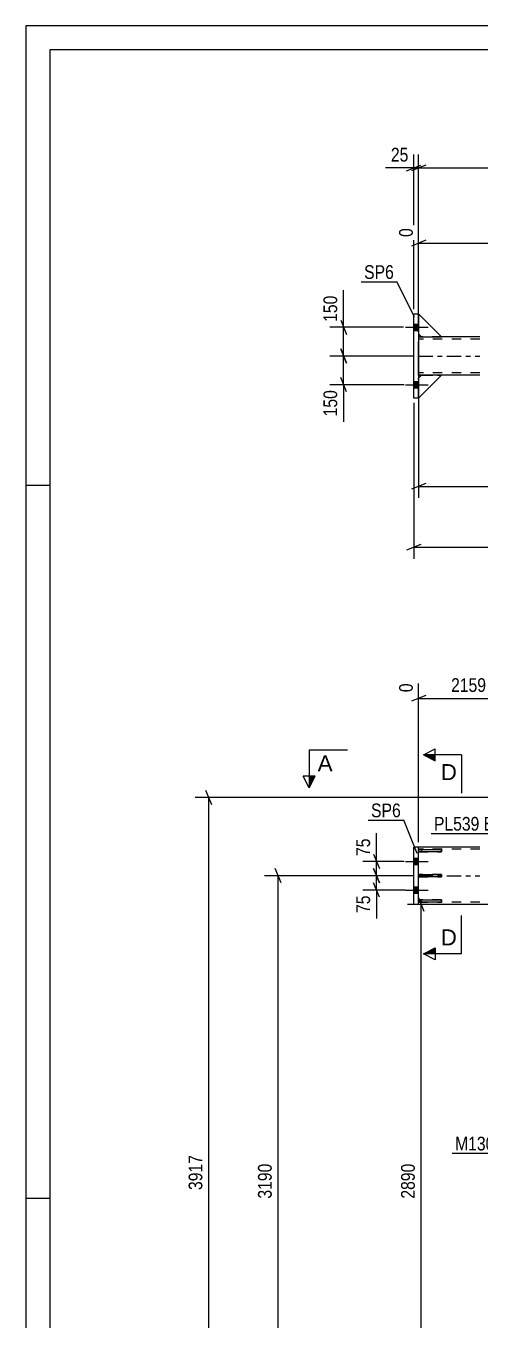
# Model space of a CAD drawing. Header units: millimetres. Extents: x -82 to 1107, y -663 to 178.
# Drawn here: x -82 to 12.9, y -92.8 to 177.5 of the extents above; entities that cross this region are included whole.
import ezdxf

# ---------------------------------------------------------------- set-up
doc = ezdxf.new("R2010")
doc.units = ezdxf.units.MM
doc.linetypes.add('DXK_LINE_DOT2', pattern=[3.9198, 1.9599, -1.9599])
doc.linetypes.add('DXK_LINE_DOT3', pattern=[5.9187, 2.979, -0.9799, 0.9799, -0.9799])
doc.styles.add('Arial', font='ARIAL.TTF', dxfattribs={"height": 0.2})
doc.styles.add('Arial Narrow', font='ARIALN.TTF', dxfattribs={"height": 0.2})

# ---------------------------------------------------------------- blocks, each defined once
blk = doc.blocks.new('Unknown-348431369-1163')
at = {"color": 5, "linetype": 'Continuous'}
for p, q in [((1107.01, 177.55), (-81.99, 177.55)), ((-81.99, 177.55), (-81.99, -663.45)), ((1102.01, 172.55), (-76.99, 172.55)), ((-76.99, 172.55), (-76.99, -658.45)), ((-76.99, 81.55), (-81.99, 81.55)), ((-76.99, -67.45), (-81.99, -67.45))]:
    blk.add_line(p, q, dxfattribs=at)
blk = doc.blocks.new('Part-348431369-1605 - 1390')
at = {"color": 7, "linetype": 'DXK_LINE_DOT2'}
for p, q in [((4.8, 5.5), (0, 5.5)), ((0, 5.5), (0, 5.02)), ((0.6, 5.5), (0.6, 5.02)), ((4.8, 5.02), (4.8, 5.5)), ((0, 5.02), (4.8, 5.02))]:
    blk.add_line(p, q, dxfattribs=at)
blk = doc.blocks.new('Bolt-348431369-1464 - 1390')
at = {"linetype": 'Continuous'}
for points in [[(-1, 3.66), (-1, 2.34), (0, 2.34), (0, 3.66)], [(-1, 3.66), (-1, 2.34), (0, 2.34), (0, 3.66)], [(-1, -2.34), (-1, -3.66), (0, -3.66), (0, -2.34)], [(-1, -2.34), (-1, -3.66), (0, -3.66), (0, -2.34)]]:
    blk.add_hatch(color=1, dxfattribs=at).paths.add_polyline_path(points)
at = {"color": 1, "linetype": 'Continuous'}
for p, q in [((-2.76, 3), (2, 3)), ((-2.76, 3), (2, 3)), ((-1, 3.66), (0, 3.66)), ((-1, 3.66), (0, 3.66)), ((-1, 2.34), (0, 2.34)), ((-1, 2.34), (0, 2.34)), ((-1, -2.34), (0, -2.34)), ((-1, -2.34), (0, -2.34)), ((-2.76, -3), (2, -3)), ((-2.76, -3), (2, -3)), ((-1, -3.66), (0, -3.66)), ((-1, -3.66), (0, -3.66))]:
    blk.add_line(p, q, dxfattribs=at)
blk = doc.blocks.new('Part-348431369-1482 - 1390')
at = {"color": 2, "linetype": 'Continuous'}
for p, q in [((12.8, 6), (0, 6)), ((12.8, -6), (0, -6))]:
    blk.add_line(p, q, dxfattribs=at)
at = {"color": 7, "linetype": 'DXK_LINE_DOT2'}
for p, q in [((0, -6), (0, 6)), ((12.8, 5.52), (0, 5.52)), ((12.8, -5.52), (0, -5.52))]:
    blk.add_line(p, q, dxfattribs=at)
at = {"color": 7, "linetype": 'DXK_LINE_DOT3'}
blk.add_line((0, 0), (12.8, 0), dxfattribs=at)
blk = doc.blocks.new('Part-348431369-1601 - 1390')
at = {"color": 2, "linetype": 'Continuous'}
for p, q in [((0, -0.24), (0, 0.24)), ((0, 0.24), (4.8, 0.24)), ((4.8, 0.24), (4.8, -0.24)), ((4.8, -0.24), (0, -0.24))]:
    blk.add_line(p, q, dxfattribs=at)
at = {"color": 7, "linetype": 'DXK_LINE_DOT2'}
blk.add_line((0.6, -0.24), (0.6, 0.24), dxfattribs=at)
blk = doc.blocks.new('Part-348431369-1602 - 1390')
at = {"color": 2, "linetype": 'Continuous'}
for p, q in [((0, 5.5), (4.8, 5.5)), ((0, 5.5), (0, 5.02)), ((4.8, 5.5), (4.8, 5.02)), ((4.8, 5.02), (0, 5.02))]:
    blk.add_line(p, q, dxfattribs=at)
at = {"color": 7, "linetype": 'DXK_LINE_DOT2'}
blk.add_line((0.6, 5.02), (0.6, 5.5), dxfattribs=at)
blk = doc.blocks.new('Part-348431369-1603 - 1390')
at = {"color": 2, "linetype": 'Continuous'}
for p, q in [((0, -5.5), (0, -5.02)), ((0, -5.02), (4.8, -5.02)), ((4.8, -5.02), (4.8, -5.5)), ((4.8, -5.5), (0, -5.5))]:
    blk.add_line(p, q, dxfattribs=at)
at = {"color": 7, "linetype": 'DXK_LINE_DOT2'}
blk.add_line((0.6, -5.5), (0.6, -5.02), dxfattribs=at)
blk = doc.blocks.new('Part-348431369-1604 - 1390')
at = {"color": 7, "linetype": 'DXK_LINE_DOT2'}
for p, q in [((4.8, 0.24), (0, 0.24)), ((0, 0.24), (0, -0.24)), ((0.6, -0.24), (0.6, 0.24)), ((4.8, -0.24), (4.8, 0.24)), ((0, -0.24), (4.8, -0.24))]:
    blk.add_line(p, q, dxfattribs=at)
blk = doc.blocks.new('Part-348431369-1606 - 1390')
at = {"color": 7, "linetype": 'DXK_LINE_DOT2'}
for p, q in [((4.8, -5.02), (0, -5.02)), ((0, -5.02), (0, -5.5)), ((0.6, -5.5), (0.6, -5.02)), ((4.8, -5.5), (4.8, -5.02)), ((0, -5.5), (4.8, -5.5))]:
    blk.add_line(p, q, dxfattribs=at)
blk = doc.blocks.new('Part-348431369-1642 - 1390')
at = {"color": 2, "linetype": 'Continuous'}
for p, q in [((-1, -6), (-1, 6)), ((0, 6), (-1, 6)), ((0, -6), (0, 6)), ((0, -6), (-1, -6))]:
    blk.add_line(p, q, dxfattribs=at)
blk = doc.blocks.new('Part-348431369-3672 - 3591')
at = {"color": 2, "linetype": 'Continuous'}
for p, q in [((4.8, 112.58), (0, 117.38)), ((0, 113.18), (0.6, 112.58)), ((0.6, 112.58), (4.8, 112.58))]:
    blk.add_line(p, q, dxfattribs=at)
at = {"color": 7, "linetype": 'DXK_LINE_DOT2'}
blk.add_line((0, 117.38), (0, 113.18), dxfattribs=at)
at = {"color": 7, "linetype": 'DXK_LINE_DOT3'}
for p, q in [((4.8, 112.58), (0, 117.38)), ((0, 112.58), (4.8, 112.58))]:
    blk.add_line(p, q, dxfattribs=at)
blk = doc.blocks.new('Part-348431369-3743 - 3591')
at = {"color": 2, "linetype": 'Continuous'}
for p, q in [((-1, 117.38), (0, 117.38)), ((-1, 99.78), (-1, 117.38)), ((0, 117.38), (0, 99.78)), ((0, 99.78), (-1, 99.78))]:
    blk.add_line(p, q, dxfattribs=at)
at = {"color": 7, "linetype": 'DXK_LINE_DOT3'}
blk.add_line((-0.5, 108.58), (-0.5, 108.58), dxfattribs=at)
blk = doc.blocks.new('Part-348431369-3660 - 3591')
at = {"color": 7, "linetype": 'DXK_LINE_DOT2'}
for p, q in [((0, 103.98), (0.6, 104.58)), ((4.8, 104.58), (0, 99.78)), ((0, 99.78), (0, 103.98)), ((0.6, 104.58), (4.8, 104.58))]:
    blk.add_line(p, q, dxfattribs=at)
at = {"color": 7, "linetype": 'DXK_LINE_DOT3'}
for p, q in [((0, 104.58), (4.8, 104.58)), ((4.8, 104.58), (0, 99.78))]:
    blk.add_line(p, q, dxfattribs=at)
blk = doc.blocks.new('Part-348431369-3663 - 3591')
at = {"color": 2, "linetype": 'Continuous'}
for p, q in [((0, 103.98), (0.6, 104.58)), ((4.8, 104.58), (0, 99.78)), ((4.8, 104.58), (0.6, 104.58))]:
    blk.add_line(p, q, dxfattribs=at)
at = {"color": 7, "linetype": 'DXK_LINE_DOT3'}
for p, q in [((0, 104.58), (4.8, 104.58)), ((4.8, 104.58), (0, 99.78))]:
    blk.add_line(p, q, dxfattribs=at)
at = {"color": 7, "linetype": 'DXK_LINE_DOT2'}
blk.add_line((0, 99.78), (0, 103.98), dxfattribs=at)
blk = doc.blocks.new('Part-348431369-3666 - 3591')
at = {"color": 7, "linetype": 'DXK_LINE_DOT2'}
for p, q in [((0, 103.98), (0.6, 104.58)), ((4.8, 104.58), (0, 99.78)), ((0, 99.78), (0, 103.98)), ((0.6, 104.58), (4.8, 104.58))]:
    blk.add_line(p, q, dxfattribs=at)
at = {"color": 7, "linetype": 'DXK_LINE_DOT3'}
for p, q in [((0, 104.58), (4.8, 104.58)), ((4.8, 104.58), (0, 99.78))]:
    blk.add_line(p, q, dxfattribs=at)
blk = doc.blocks.new('Part-348431369-3669 - 3591')
at = {"color": 7, "linetype": 'DXK_LINE_DOT2'}
for p, q in [((4.8, 112.58), (0, 117.38)), ((0, 117.38), (0, 113.18)), ((0, 113.18), (0.6, 112.58)), ((0.6, 112.58), (4.8, 112.58))]:
    blk.add_line(p, q, dxfattribs=at)
at = {"color": 7, "linetype": 'DXK_LINE_DOT3'}
for p, q in [((4.8, 112.58), (0, 117.38)), ((0, 112.58), (4.8, 112.58))]:
    blk.add_line(p, q, dxfattribs=at)
blk = doc.blocks.new('Part-348431369-3675 - 3591')
at = {"color": 7, "linetype": 'DXK_LINE_DOT2'}
for p, q in [((4.8, 112.58), (0, 117.38)), ((0, 117.38), (0, 113.18)), ((0, 113.18), (0.6, 112.58)), ((0.6, 112.58), (4.8, 112.58))]:
    blk.add_line(p, q, dxfattribs=at)
at = {"color": 7, "linetype": 'DXK_LINE_DOT3'}
for p, q in [((4.8, 112.58), (0, 117.38)), ((0, 112.58), (4.8, 112.58))]:
    blk.add_line(p, q, dxfattribs=at)
blk = doc.blocks.new('Bolt-348431369-3714 - 3591')
at = {"linetype": 'Continuous'}
for points in [[(0, 113.92), (0, 115.24), (-1, 115.24), (-1, 113.92)], [(0, 113.92), (0, 115.24), (-1, 115.24), (-1, 113.92)], [(0, 101.92), (0, 103.24), (-1, 103.24), (-1, 101.92)], [(0, 101.92), (0, 103.24), (-1, 103.24), (-1, 101.92)]]:
    blk.add_hatch(color=1, dxfattribs=at).paths.add_polyline_path(points)
at = {"color": 1, "linetype": 'Continuous'}
for p, q in [((-2.76, 114.58), (2, 114.58)), ((-2.76, 114.58), (2, 114.58)), ((-1, 115.24), (0, 115.24)), ((-1, 115.24), (0, 115.24)), ((-1, 113.92), (0, 113.92)), ((-1, 113.92), (0, 113.92)), ((-1, 103.24), (0, 103.24)), ((-1, 103.24), (0, 103.24)), ((-2.76, 102.58), (2, 102.58)), ((-2.76, 102.58), (2, 102.58)), ((-1, 101.92), (0, 101.92)), ((-1, 101.92), (0, 101.92))]:
    blk.add_line(p, q, dxfattribs=at)
blk = doc.blocks.new('Part-348431369-3805 - 3591')
at = {"color": 2, "linetype": 'Continuous'}
for p, q in [((0.6, 112.58), (0, 112.58)), ((0, 105.54), (0, 111.62)), ((12.8, 112.58), (4.8, 112.58)), ((0.6, 104.58), (0, 104.58)), ((12.8, 104.58), (4.8, 104.58))]:
    blk.add_line(p, q, dxfattribs=at)
at = {"color": 7, "linetype": 'DXK_LINE_DOT2'}
for p, q in [((0, 112.58), (0, 111.62)), ((0, 112.58), (0, 112.3)), ((12.8, 112.1), (0, 112.1)), ((4.8, 112.58), (0.6, 112.58)), ((0, 104.58), (0, 105.54)), ((12.8, 105.06), (0, 105.06)), ((4.8, 104.58), (0.6, 104.58))]:
    blk.add_line(p, q, dxfattribs=at)
at = {"color": 7, "linetype": 'DXK_LINE_DOT3'}
blk.add_line((0, 108.58), (12.8, 108.58), dxfattribs=at)
blk = doc.blocks.new('StraightDimension-348431369-16307 - 1390')
at = {"color": 7, "linetype": 'Continuous'}
for p, q in [((1.16, -7.5), (-0.04, -4.5)), ((19.9, -6), (-2.29, -6)), ((0.56, -121.6), (0.56, -6)), ((19.9, -121.6), (-2.29, -121.6)), ((-0.04, -120.1), (1.16, -123.1))]:
    blk.add_line(p, q, dxfattribs=at)
at = {"color": 0}
blk.add_wipeout([(-0.19, -59.54), (-4.39, -59.54), (-4.39, -68.06), (-0.19, -68.06)], dxfattribs=at)
at = {"color": 3, "style": 'Arial Narrow'}
blk.add_text('2890', height=2.863, rotation=90.0002, dxfattribs=at).set_placement((-0.79, -67.46))
blk = doc.blocks.new('StraightDimension-348431369-17417 - 1390')
at = {"color": 7, "linetype": 'Continuous'}
for p, q in [((-9.38, 1.5), (-8.18, -1.5)), ((-1, 0), (-11.63, 0)), ((-8.18, -4.5), (-9.38, -1.5)), ((-8.78, -3), (-8.78, 0)), ((-2.79, -3), (-11.63, -3))]:
    blk.add_line(p, q, dxfattribs=at)
at = {"color": 0}
blk.add_wipeout([(-9.53, -3.53), (-13.73, -3.53), (-13.73, -8.38), (-9.53, -8.38)], dxfattribs=at)
at = {"color": 7, "linetype": 'Continuous'}
blk.add_line((-8.78, -3), (-8.78, -8.91), dxfattribs=at)
blk.add_line((-8.78, -3), (-8.78, -8.91), dxfattribs=at)
at = {"color": 3, "style": 'Arial Narrow'}
blk.add_text('75', height=2.863, rotation=90.0002, dxfattribs=at).set_placement((-10.13, -7.78))
blk = doc.blocks.new('StraightDimension-348431369-17416 - 1390')
at = {"color": 7, "linetype": 'Continuous'}
for p, q in [((-3.01, 3), (-11.63, 3)), ((-9.38, 4.5), (-8.18, 1.5)), ((-8.78, 0), (-8.78, 3)), ((-8.18, -1.5), (-9.38, 1.5)), ((-1, 0), (-11.63, 0))]:
    blk.add_line(p, q, dxfattribs=at)
at = {"color": 0}
blk.add_wipeout([(-9.53, 8.38), (-13.73, 8.38), (-13.73, 3.52), (-9.53, 3.52)], dxfattribs=at)
at = {"color": 7, "linetype": 'Continuous'}
blk.add_line((-8.78, 3), (-8.78, 8.91), dxfattribs=at)
blk.add_line((-8.78, 3), (-8.78, 8.91), dxfattribs=at)
at = {"color": 3, "style": 'Arial Narrow'}
blk.add_text('75', height=2.863, rotation=90.0002, dxfattribs=at).set_placement((-10.13, 4.12))
blk = doc.blocks.new('StraightDimension-348431369-3365 - 1390')
at = {"color": 7, "linetype": 'Continuous'}
for p, q in [((-2, 0), (-32.17, 0)), ((-28.72, -1.5), (-29.92, 1.5)), ((-29.32, -127.6), (-29.32, 0)), ((-29.92, -126.1), (-28.72, -129.1)), ((-2, -127.6), (-32.17, -127.6))]:
    blk.add_line(p, q, dxfattribs=at)
at = {"color": 0}
blk.add_wipeout([(-30.07, -59.54), (-34.27, -59.54), (-34.27, -68.06), (-30.07, -68.06)], dxfattribs=at)
at = {"color": 3, "style": 'Arial Narrow'}
blk.add_text('3190', height=2.863, rotation=90.0002, dxfattribs=at).set_placement((-30.67, -67.46))
blk = doc.blocks.new('StraightDimension-348431369-15285 - 1390')
at = {"color": 7, "linetype": 'Continuous'}
for p, q in [((20.9, -5), (20.9, 50.16)), ((0, 7), (0, 40.17)), ((1.5, 37.65), (-1.5, 36.45)), ((0, 37.05), (20.9, 37.05)), ((19.4, 36.45), (22.4, 37.65))]:
    blk.add_line(p, q, dxfattribs=at)
at = {"color": 0, "linetype": 'Continuous'}
for points in [[(20.3, 50.76), (16.1, 50.76), (16.1, 42.25), (20.3, 42.25)], [(-0.6, 40.77), (-4.8, 40.77), (-4.8, 37.75), (-0.6, 37.75)]]:
    blk.add_wipeout(points, dxfattribs=at)
at = {"color": 0}
blk.add_wipeout([(14.71, 37.8), (14.71, 42), (6.19, 42), (6.19, 37.8)], dxfattribs=at)
at = {"color": 3, "linetype": 'Continuous', "style": 'Arial Narrow'}
for s, height, p in [('2159', 2.863, (19.7, 42.85)), ('0', 2.86, (-1.2, 38.35))]:
    blk.add_text(s, height=height, rotation=90.0002, dxfattribs=at).set_placement(p)
at = {"color": 3, "style": 'Arial Narrow'}
blk.add_text('2159', height=2.863, dxfattribs=at).set_placement((6.79, 38.4))
blk = doc.blocks.new('StraightDimension-348431369-17331 - 1390')
at = {"color": 7, "linetype": 'Continuous'}
for p, q in [((141.03, 16.33), (-46.65, 16.33)), ((-43.2, 14.83), (-44.4, 17.83)), ((-43.8, -140.34), (-43.8, 16.33)), ((138.98, -140.34), (-46.65, -140.34)), ((-44.4, -138.84), (-43.2, -141.84))]:
    blk.add_line(p, q, dxfattribs=at)
at = {"color": 0}
blk.add_wipeout([(-44.55, -57.75), (-48.75, -57.75), (-48.75, -66.26), (-44.55, -66.26)], dxfattribs=at)
at = {"color": 3, "style": 'Arial Narrow'}
blk.add_text('3917', height=2.863, rotation=90.0002, dxfattribs=at).set_placement((-45.15, -65.66))
blk = doc.blocks.new('StraightDimension-348431369-10661 - 3591')
at = {"color": 7, "linetype": 'Continuous'}
for p, q in [((-1, 118.38), (-1, 150.71)), ((0, 118.38), (0, 150.71)), ((-2.5, 147.26), (0.5, 148.46)), ((1.5, 148.46), (-1.5, 147.26)), ((-1, 147.86), (0, 147.86))]:
    blk.add_line(p, q, dxfattribs=at)
at = {"color": 0}
blk.add_wipeout([(-1.53, 148.61), (-1.53, 152.81), (-6.38, 152.81), (-6.38, 148.61)], dxfattribs=at)
at = {"color": 7, "linetype": 'Continuous'}
blk.add_line((-1, 147.86), (-6.91, 147.86), dxfattribs=at)
blk.add_line((-1, 147.86), (-6.91, 147.86), dxfattribs=at)
at = {"color": 3, "style": 'Arial Narrow'}
blk.add_text('25', height=2.863, dxfattribs=at).set_placement((-5.78, 149.21))
blk = doc.blocks.new('StraightDimension-348431369-3853 - 3591')
at = {"color": 7, "linetype": 'Continuous'}
for p, q in [((0, 103.58), (0, 78.94)), ((141.55, 99.21), (141.55, 78.94)), ((1.5, 81.94), (-1.5, 80.74)), ((0, 81.34), (141.55, 81.34)), ((140.05, 80.74), (143.05, 81.94))]:
    blk.add_line(p, q, dxfattribs=at)
at = {"color": 0}
blk.add_wipeout([(75.03, 82.09), (75.03, 86.29), (66.52, 86.29), (66.52, 82.09)], dxfattribs=at)
at = {"color": 3, "style": 'Arial Narrow'}
blk.add_text('5175', height=2.863, dxfattribs=at).set_placement((67.12, 82.69))
blk = doc.blocks.new('StraightDimension-348431369-10660 - 3591')
at = {"color": 7, "linetype": 'Continuous'}
for p, q in [((0, 118.38), (0, 150.71)), ((1.5, 148.46), (-1.5, 147.26)), ((0, 147.86), (1004.44, 147.86))]:
    blk.add_line(p, q, dxfattribs=at)
blk = doc.blocks.new('StraightDimension-348431369-3939 - 3591')
at = {"color": 7, "linetype": 'Continuous'}
for p, q in [((141.55, 124.48), (141.55, 140.76)), ((0, 113.58), (0, 135.28)), ((1.5, 132.75), (-1.5, 131.55)), ((140.05, 131.55), (143.05, 132.75)), ((0, 132.15), (141.55, 132.15))]:
    blk.add_line(p, q, dxfattribs=at)
at = {"color": 0, "linetype": 'Continuous'}
for points in [[(140.95, 141.36), (136.75, 141.36), (136.75, 132.85), (140.95, 132.85)], [(-0.6, 135.88), (-4.8, 135.88), (-4.8, 132.85), (-0.6, 132.85)]]:
    blk.add_wipeout(points, dxfattribs=at)
at = {"color": 0}
blk.add_wipeout([(75.03, 132.9), (75.03, 137.1), (66.52, 137.1), (66.52, 132.9)], dxfattribs=at)
at = {"color": 3, "linetype": 'Continuous', "style": 'Arial Narrow'}
for s, height, p in [('5175', 2.863, (140.35, 133.45)), ('0', 2.86, (-1.2, 133.45))]:
    blk.add_text(s, height=height, rotation=90.0002, dxfattribs=at).set_placement(p)
at = {"color": 3, "style": 'Arial Narrow'}
blk.add_text('5175', height=2.863, dxfattribs=at).set_placement((67.12, 133.5))
blk = doc.blocks.new('StraightDimension-348431369-4084 - 3591')
at = {"color": 7, "linetype": 'Continuous'}
for p, q in [((-1, 98.78), (-1, 66.23)), ((0.5, 69.23), (-2.5, 68.03)), ((-1, 68.63), (1005.44, 68.63))]:
    blk.add_line(p, q, dxfattribs=at)
blk = doc.blocks.new('StraightDimension-348431369-16259 - 3591')
at = {"color": 7, "linetype": 'Continuous'}
for p, q in [((-3.12, 114.58), (-18.5, 114.58)), ((-16.25, 116.08), (-15.05, 113.08)), ((-15.65, 108.58), (-15.65, 114.58)), ((-1, 108.58), (-18.5, 108.58)), ((-15.05, 107.08), (-16.25, 110.08))]:
    blk.add_line(p, q, dxfattribs=at)
at = {"color": 0}
blk.add_wipeout([(-16.4, 121.79), (-20.6, 121.79), (-20.6, 115.11), (-16.4, 115.11)], dxfattribs=at)
at = {"color": 7, "linetype": 'Continuous'}
blk.add_line((-15.65, 114.58), (-15.65, 122.32), dxfattribs=at)
blk.add_line((-15.65, 114.58), (-15.65, 122.32), dxfattribs=at)
at = {"color": 3, "style": 'Arial Narrow'}
blk.add_text('150', height=2.863, rotation=90.0002, dxfattribs=at).set_placement((-17, 115.71))
blk = doc.blocks.new('StraightDimension-348431369-16260 - 3591')
at = {"color": 7, "linetype": 'Continuous'}
for p, q in [((-1, 108.58), (-18.5, 108.58)), ((-16.25, 110.08), (-15.05, 107.08)), ((-15.65, 102.58), (-15.65, 108.58)), ((-15.05, 101.08), (-16.25, 104.08)), ((-2.98, 102.58), (-18.5, 102.58))]:
    blk.add_line(p, q, dxfattribs=at)
at = {"color": 0}
blk.add_wipeout([(-16.4, 102.06), (-20.6, 102.06), (-20.6, 95.37), (-16.4, 95.37)], dxfattribs=at)
at = {"color": 7, "linetype": 'Continuous'}
blk.add_line((-15.65, 102.58), (-15.65, 94.85), dxfattribs=at)
blk.add_line((-15.65, 102.58), (-15.65, 94.85), dxfattribs=at)
at = {"color": 3, "style": 'Arial Narrow'}
blk.add_text('150', height=2.863, rotation=90.0002, dxfattribs=at).set_placement((-17, 95.97))
blk = doc.blocks.new('MarkSet-348431369-3573 - 1390')
at = {"color": 0}
blk.add_wipeout([(12.71, 9.42), (12.71, 12.42), (3.21, 12.42), (3.21, 9.42)], dxfattribs=at)
blk.add_wipeout([(12.71, 9.42), (12.71, 12.42), (3.21, 12.42), (3.21, 9.42)], dxfattribs=at)
blk.add_wipeout([(17.99, 9.42), (17.99, 12.42), (13.61, 12.42), (13.61, 9.42)], dxfattribs=at)
blk.add_wipeout([(17.99, 9.42), (17.99, 12.42), (13.61, 12.42), (13.61, 9.42)], dxfattribs=at)
at = {"color": 30, "linetype": 'Continuous'}
for p in [(2.61, 8.82), (20.96, -6.61)]:
    blk.add_line(p, (18.59, 8.82), dxfattribs=at)
at = {"color": 3, "style": 'Arial Narrow'}
for s, p in [('PL539', (3.21, 9.42)), ('BS', (13.61, 9.42))]:
    blk.add_text(s, height=2.863, dxfattribs=at).set_placement(p)
blk = doc.blocks.new('Mark-348431369-1638 - 1390')
at = {"color": 0}
blk.add_wipeout([(-3.71, 12.22), (-3.71, 15.22), (-9.92, 15.22), (-9.92, 12.22)], dxfattribs=at)
blk.add_wipeout([(-3.71, 12.22), (-3.71, 15.22), (-9.92, 15.22), (-9.92, 12.22)], dxfattribs=at)
at = {"color": 30, "linetype": 'Continuous'}
for p in [(-10.52, 11.62), (-0.31, 4.64)]:
    blk.add_line(p, (-3.11, 11.62), dxfattribs=at)
at = {"color": 3, "style": 'Arial Narrow'}
blk.add_text('SP6', height=2.863, dxfattribs=at).set_placement((-9.92, 12.22))
blk = doc.blocks.new('Mark-348431369-1751 - 1390')
at = {"color": 0}
blk.add_wipeout([(17.67, -57.39), (17.67, -54.39), (7.62, -54.39), (7.62, -57.39)], dxfattribs=at)
blk.add_wipeout([(17.67, -57.39), (17.67, -54.39), (7.62, -54.39), (7.62, -57.39)], dxfattribs=at)
at = {"color": 30, "linetype": 'Continuous'}
for p in [(7.02, -57.99), (23.13, -63.39)]:
    blk.add_line(p, (18.27, -57.99), dxfattribs=at)
at = {"color": 3, "style": 'Arial Narrow'}
blk.add_text('M1304', height=2.863, dxfattribs=at).set_placement((7.62, -57.39))
blk = doc.blocks.new('SectionMark-348431369-3453 - 1390')
at = {"color": 6, "linetype": 'Continuous'}
for p, q in [((-22.82, 26.33), (-22.82, 18.33)), ((-22.82, 18.33), (-24.07, 20.83))]:
    blk.add_line(p, q, dxfattribs=at)
at = {"color": 0, "linetype": 'Continuous'}
blk.add_wipeout([(-17.96, 21.83), (-17.96, 25.33), (-21.07, 25.33), (-21.07, 21.83)], dxfattribs=at)
at = {"linetype": 'Continuous'}
blk.add_hatch(color=6, dxfattribs=at).paths.add_polyline_path([(-22.82, 20.83), (-21.57, 20.83), (-22.82, 18.33)])
at = {"color": 6, "linetype": 'Continuous'}
for p, q in [((-22.82, 26.33), (-14.82, 26.33)), ((-21.57, 20.83), (-24.07, 20.83)), ((-22.82, 18.33), (-21.57, 20.83))]:
    blk.add_line(p, q, dxfattribs=at)
at = {"color": 3, "linetype": 'Continuous', "style": 'Arial'}
blk.add_text('A', height=3.34, dxfattribs=at).set_placement((-21.07, 21.83))
blk = doc.blocks.new('SectionMark-348431369-3459 - 1390')
at = {"color": 6, "linetype": 'Continuous'}
for p, q in [((1, 25.23), (3.5, 26.48)), ((9, 25.23), (1, 25.23)), ((9, -16.3), (1, -16.3)), ((3.5, -17.55), (1, -16.3))]:
    blk.add_line(p, q, dxfattribs=at)
at = {"color": 0, "linetype": 'Continuous'}
for points in [[(8, 19.98), (8, 23.48), (4.63, 23.48), (4.63, 19.98)], [(8, -14.55), (8, -11.05), (4.63, -11.05), (4.63, -14.55)]]:
    blk.add_wipeout(points, dxfattribs=at)
at = {"linetype": 'Continuous'}
for points in [[(3.5, 25.23), (3.5, 23.98), (1, 25.23)], [(3.5, -15.05), (3.5, -16.3), (1, -16.3)]]:
    blk.add_hatch(color=6, dxfattribs=at).paths.add_polyline_path(points)
at = {"color": 6, "linetype": 'Continuous'}
for p, q in [((1, 25.23), (3.5, 23.98)), ((3.5, 23.98), (3.5, 26.48)), ((9, 25.23), (9, 17.23)), ((9, -16.3), (9, -8.3)), ((1, -16.3), (3.5, -15.05)), ((3.5, -15.05), (3.5, -17.55))]:
    blk.add_line(p, q, dxfattribs=at)
at = {"color": 3, "linetype": 'Continuous', "style": 'Arial'}
for p in [(4.63, 19.98), (4.63, -14.55)]:
    blk.add_text('D', height=3.34, dxfattribs=at).set_placement(p)
blk = doc.blocks.new('Mark-348431369-3739 - 3591')
at = {"color": 0}
blk.add_wipeout([(-5.16, 124.69), (-5.16, 127.69), (-11.37, 127.69), (-11.37, 124.69)], dxfattribs=at)
blk.add_wipeout([(-5.16, 124.69), (-5.16, 127.69), (-11.37, 127.69), (-11.37, 124.69)], dxfattribs=at)
at = {"color": 30, "linetype": 'Continuous'}
for p in [(-11.97, 124.09), (-0.84, 116.78)]:
    blk.add_line(p, (-4.56, 124.09), dxfattribs=at)
at = {"color": 3, "style": 'Arial Narrow'}
blk.add_text('SP6', height=2.863, dxfattribs=at).set_placement((-11.37, 124.69))

msp = doc.modelspace()

# ---------------------------------------------------------------- block references
for name in ['Unknown-348431369-1163', 'Part-348431369-3743 - 3591', 'Part-348431369-3672 - 3591', 'Part-348431369-3669 - 3591', 'Part-348431369-3675 - 3591', 'Bolt-348431369-3714 - 3591', 'Part-348431369-3805 - 3591', 'Part-348431369-3660 - 3591', 'Part-348431369-3663 - 3591', 'Part-348431369-3666 - 3591', 'Part-348431369-1642 - 1390', 'Part-348431369-1482 - 1390', 'Part-348431369-1605 - 1390', 'Part-348431369-1602 - 1390', 'Bolt-348431369-1464 - 1390', 'Part-348431369-1601 - 1390', 'Part-348431369-1604 - 1390', 'Part-348431369-1603 - 1390', 'Part-348431369-1606 - 1390']:
    msp.add_blockref(name, (0, 0))

# ---------------------------------------------------------------- next in the draw order: block references
for name in ['StraightDimension-348431369-10661 - 3591', 'StraightDimension-348431369-3853 - 3591', 'StraightDimension-348431369-16307 - 1390']:
    msp.add_blockref(name, (0, 0))

# ---------------------------------------------------------------- next in the draw order: block references
for name in ['StraightDimension-348431369-10660 - 3591', 'StraightDimension-348431369-4084 - 3591', 'StraightDimension-348431369-17417 - 1390']:
    msp.add_blockref(name, (0, 0))

# ---------------------------------------------------------------- next in the draw order: block references
for name in ['StraightDimension-348431369-3939 - 3591', 'StraightDimension-348431369-17416 - 1390']:
    msp.add_blockref(name, (0, 0))

# ---------------------------------------------------------------- next in the draw order: block references
for name in ['StraightDimension-348431369-16259 - 3591', 'StraightDimension-348431369-3365 - 1390']:
    msp.add_blockref(name, (0, 0))

# ---------------------------------------------------------------- next in the draw order: block references
for name in ['Mark-348431369-3739 - 3591', 'StraightDimension-348431369-16260 - 3591', 'StraightDimension-348431369-15285 - 1390']:
    msp.add_blockref(name, (0, 0))

# ---------------------------------------------------------------- next in the draw order: block references
msp.add_blockref('StraightDimension-348431369-17331 - 1390', (0, 0))

# ---------------------------------------------------------------- next in the draw order: block references
for name in ['SectionMark-348431369-3453 - 1390', 'Mark-348431369-1638 - 1390', 'MarkSet-348431369-3573 - 1390', 'Mark-348431369-1751 - 1390']:
    msp.add_blockref(name, (0, 0))

# ---------------------------------------------------------------- next in the draw order: block references
msp.add_blockref('SectionMark-348431369-3459 - 1390', (0, 0))

doc.saveas('drawing.dxf')
